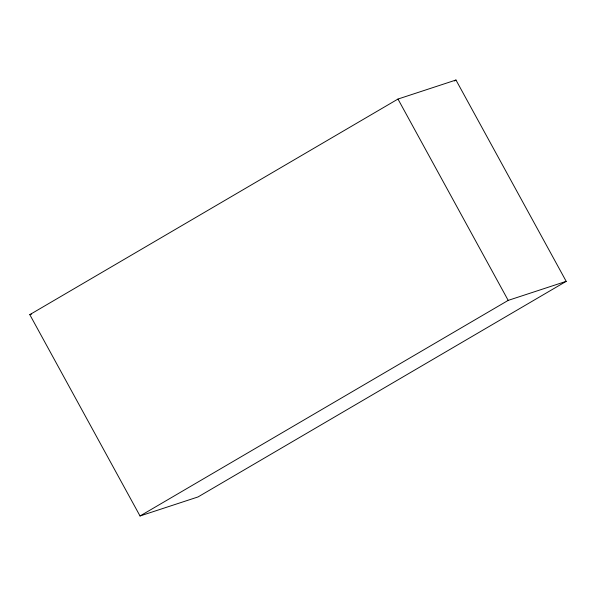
<?xml version="1.0" encoding="UTF-8"?>
<svg xmlns="http://www.w3.org/2000/svg" width="596" height="596" viewBox="0 0 596 596"><rect width="100%" height="100%" fill="white"/><g stroke="black" fill="none" stroke-linecap="round" stroke-linejoin="round"><path stroke-width="0.89" d="M29.8 314.651L397.972 99.055L455.97 80.02L566.2 281.349L198.028 496.945L140.03 515.98L29.8 314.651L31.558 314.07M454.368 80.959L455.97 80.02M140.03 515.98L508.194 300.384L566.2 281.349M397.972 99.055L508.194 300.384"/></g></svg>
